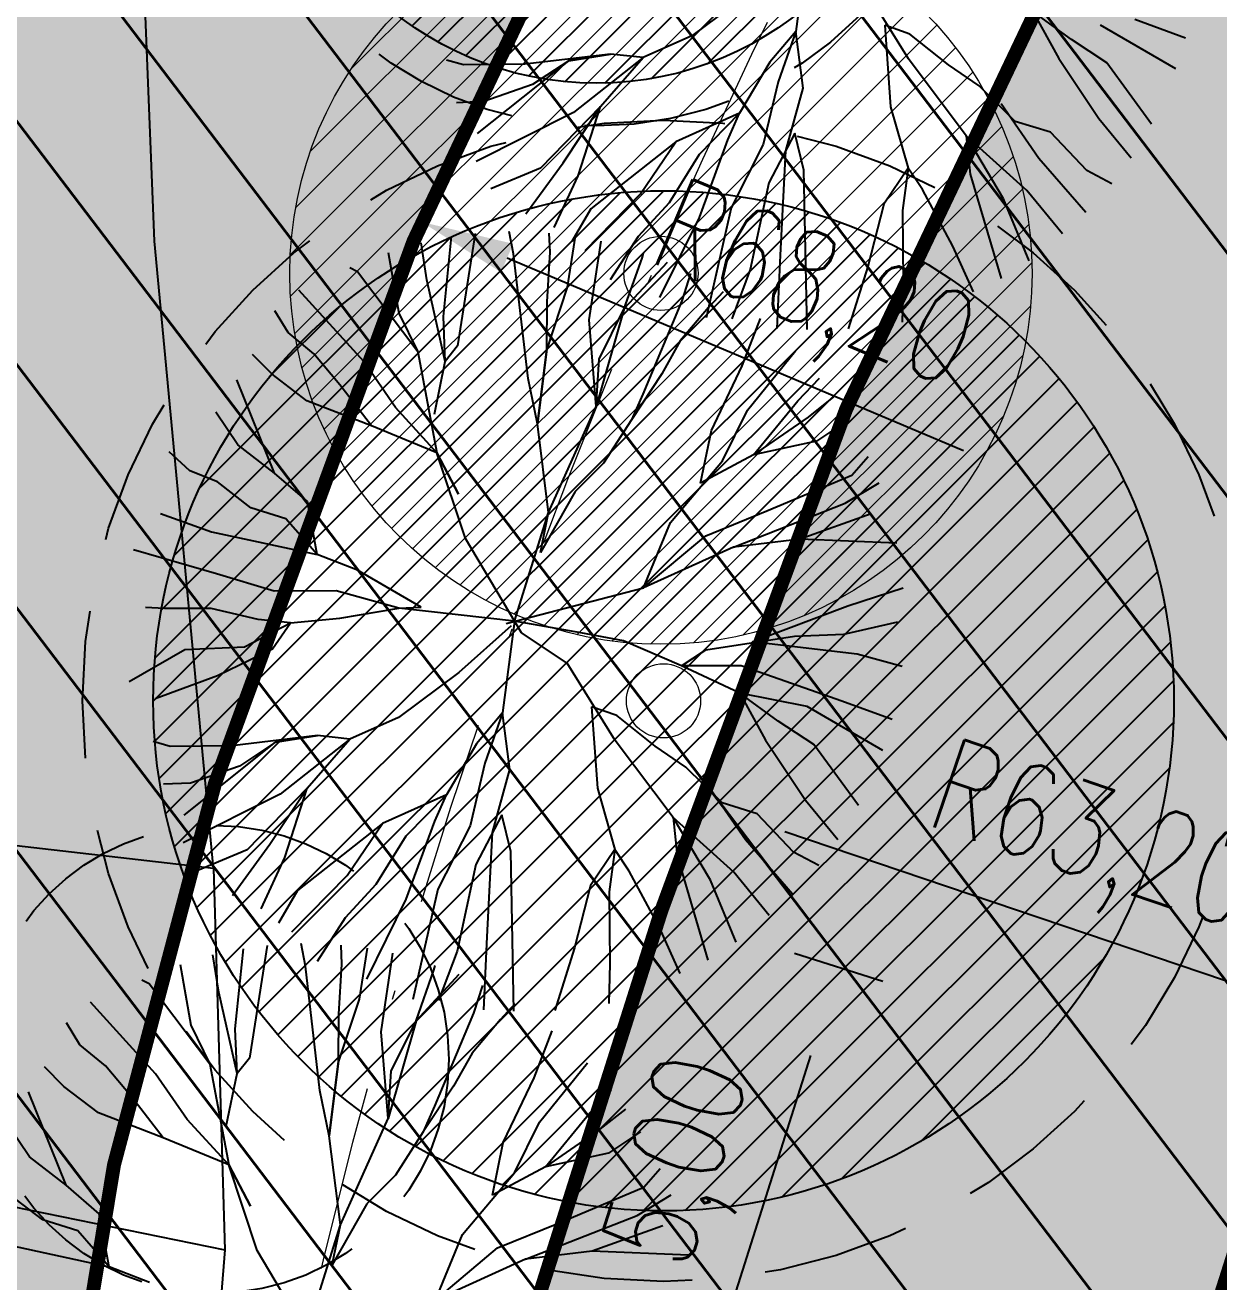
# Model space of a CAD drawing. Extents: x 352140 to 354978, y 6304672 to 6307963.
# Drawn here: x 352254.13 to 352267, y 6305978.11 to 6305991.66 of the extents above; entities that cross this region are included whole.
import ezdxf

# ---------------------------------------------------------------- set-up
doc = ezdxf.new("R2010")
doc.units = 0
for name, pattern in [('CENTER', [50.8, 31.75, -6.35, 6.35, -6.35]), ('CONTINUOS', [0]), ('DASHDOT', [1, 0.5, -0.25, 0, -0.25]), ('DASHDOTX2', [2, 1, -0.5, 0, -0.5]), ('DASHED', [19.05, 12.7, -6.35]), ('HIDDEN', [9.525, 6.35, -3.175])]:
    doc.linetypes.add(name, pattern=pattern)
for name, color, linetype in [('00-S2_ALL AREA APORTANTES', 150, 'CONTINUOUS'), ('01_Dem Ext_Transl_niv.anillo', 130, 'CONTINUOUS'), ('02_Geo ext_Acotamiento', 7, 'CONTINUOUS'), ('02_Geo ext_Eje', 4, 'CONTINUOUS'), ('03_Pav ext_HCV', 34, 'CONTINUOUS'), ('03_Pav ext_Vereda HC', 42, 'CONTINUOUS'), ('03_Pav proy_Solera Tipo A', 1, 'CONTINUOUS'), ('03_S2_Pav ext_Borde vereda', 7, 'CONTINUOUS'), ('1-ACCESOS', 212, 'CONTINUOUS'), ('Paisajismo', 253, 'CONTINUOUS')]:
    doc.layers.add(name, color=color, linetype=linetype)
doc.layers.add('0_ASD_LINEA OFICIAL', color=253, linetype='DASHDOT', lineweight=20)
doc.layers.add('EJE PROYECTADO', color=7, linetype='DASHDOTX2', lineweight=15)
doc.layers.add('0_ASD_TOPOGRAFIA_ELEMENTOS', color=9, linetype='CONTINUOS', lineweight=5, true_color=0xbdbdbd)
doc.styles.add('ROMANS', font='romans.shx', dxfattribs={"width": 0.75})
doc.linetypes.add('CERCO_LINE', pattern='A,0.5,-0.2,[" X ",STANDARD,S=0.1,R=0,X=-0.1,Y=-0.05],-0.25', length=0.95)
doc.dimstyles.new('Principal', dxfattribs={"dimscale": 0, "dimtxt": 2, "dimasz": 2, "dimexe": 1, "dimexo": 1, "dimtad": 1, "dimrnd": 0.05, "dimzin": 1, "dimtxsty": 'ROMANS', "dimcen": 2.5, "dimclrt": 2, "dimaunit": 2, "dimadec": 0, "dimazin": 0, "dimtfac": 1, "dimtmove": 0, "dimatfit": 3, "dimfxl": 1, "dimfxlon": 1, "dimarcsym": 0})
pattern_1 = [(45, (0, 0), (-0.224506403027, 0.224506403027), [])]

# ---------------------------------------------------------------- blocks, each defined once
blk = doc.blocks.new('*U962')
at = {"layer": 'EJE PROYECTADO', "color": 7, "linetype": 'DASHDOT', "lineweight": 15, "ltscale": 4}
blk.add_arc((352321.227, 6305962.991), 65.699, 114.77032, 185.40287, dxfattribs=at)
blk = doc.blocks.new('*D1234')
at = {"layer": '02_Geo ext_Acotamiento', "color": 0, "lineweight": -2, "transparency": 16777216}
for p, q in [((352262.423, 6305981.649), (352263.376, 6305981.347)), ((352262.597, 6305980.545), (352261.684, 6305977.669)), ((352260.905, 6305976.867), (352261.858, 6305976.564))]:
    blk.add_line(p, q, dxfattribs=at)
at = {"layer": '02_Geo ext_Acotamiento', "color": 0, "transparency": 16777216}
for points in [[(352262.438, 6305980.595), (352262.756, 6305980.494), (352262.899, 6305981.498)], [(352261.525, 6305977.719), (352261.843, 6305977.618), (352261.382, 6305976.715)]]:
    blk.add_solid(points, dxfattribs=at)
at = {"layer": '02_Geo ext_Acotamiento', "color": 2, "transparency": 16777216, "insert": (352261.275, 6305979.381), "char_height": 1, "attachment_point": 5, "rotation": 72.3976, "style": 'ROMANS'}
blk.add_mtext('5,00', dxfattribs=at)
blk = doc.blocks.new('*D1191')
at = {"layer": '02_Geo ext_Acotamiento', "color": 0, "linetype": 'ByBlock', "lineweight": -2, "transparency": 16777216}
blk.add_line((352269.432, 6305991.987), (352264.773, 6305994.595), dxfattribs=at)
at = {"layer": '02_Geo ext_Acotamiento', "color": 0, "linetype": 'ByBlock', "transparency": 16777216}
blk.add_solid([(352264.854, 6305994.74), (352264.691, 6305994.449), (352263.9, 6305995.083)], dxfattribs=at)
at = {"layer": '02_Geo ext_Acotamiento', "color": 2, "linetype": 'ByBlock', "transparency": 16777216, "insert": (352267.982, 6305993.839), "char_height": 1, "attachment_point": 5, "rotation": 330.7592, "style": 'ROMANS'}
blk.add_mtext('R65,70', dxfattribs=at)
blk = doc.blocks.new('A$C27410629')
at = {"layer": '0_ASD_LINEA OFICIAL', "ltscale": 8}
blk.add_lwpolyline([(76.795, 1069.872, 0.5, 0.5, 0.00826), (73.751, 1083.846, 0.5, 0.5, 0.028444), (70.023, 1095.124, 0.5, 0.5, -0.012564), (61.852, 1118.104, 0.5, 0.5, -0.000048), (57.166, 1131.529, 0.5, 0.5, -0.013664), (47.353, 1157.145, 0.5, 0.5, -0.058265), (39.524, 1192.667, 0.5, 0.5, 0), (39.524, 1192.667, 0.5, 0.5, -0.003962), (39.31, 1195.102, 0.5, 0.5, -0.274101), (74.42, 1266.696, 0.5, 0.5, 0), (74.42, 1266.696, 0.5, 0.5, -0.117635), (110.932, 1279.578, 0.5, 0.5, -0.105448), (145.793, 1276.067, 0.5, 0.5, -0.042273), (159.013, 1270.584, 0.5, 0.5, 0), (184.1, 1256.74, 0.5, 0.5, 0.018937), (195.809, 1250.819, 0.5, 0.5, -0.011475), (213.872, 1241.445, 0.5, 0.5, 0.049621), (224.068, 1237.141, 0.5, 0.5, 0), (224.068, 1237.141, 0.5, 0.5, 0), (224.068, 1237.141, 0.5, 0.5, 0.088932), (244.73, 1234.105, 0.5, 0.5, 0.019373), (253.114, 1234.676, 0.5, 0.5, 0.023388), (286.019, 1240.578, 0.5, 0.5, 0.029815), (329.828, 1253.396, 0.5, 0.5, 0.005373)], format="xyseb", dxfattribs=at)
blk = doc.blocks.new('*D1435')
at = {"layer": '02_Geo ext_Acotamiento', "color": 0, "lineweight": -2, "transparency": 16777216}
blk.add_line((352267.377, 6305981.246), (352262.32, 6305982.96), dxfattribs=at)
at = {"layer": '02_Geo ext_Acotamiento', "color": 0, "transparency": 16777216}
blk.add_solid([(352262.374, 6305983.118), (352262.267, 6305982.802), (352261.373, 6305983.281)], dxfattribs=at)
at = {"layer": '02_Geo ext_Acotamiento', "color": 2, "transparency": 16777216, "insert": (352265.613, 6305982.802), "char_height": 1, "attachment_point": 5, "rotation": 341.2748, "style": 'ROMANS'}
blk.add_mtext('R63,20', dxfattribs=at)
blk = doc.blocks.new('*D1436')
at = {"layer": '02_Geo ext_Acotamiento', "color": 0, "lineweight": -2, "transparency": 16777216}
blk.add_line((352264.245, 6305987.068), (352259.326, 6305989.146), dxfattribs=at)
at = {"layer": '02_Geo ext_Acotamiento', "color": 0, "transparency": 16777216}
blk.add_solid([(352259.391, 6305989.3), (352259.261, 6305988.992), (352258.405, 6305989.535)], dxfattribs=at)
at = {"layer": '02_Geo ext_Acotamiento', "color": 2, "transparency": 16777216, "insert": (352262.599, 6305988.749), "char_height": 1, "attachment_point": 5, "rotation": 337.0951, "style": 'ROMANS'}
blk.add_mtext('R68,20', dxfattribs=at)
blk = doc.blocks.new('*D1437')
at = {"layer": '02_Geo ext_Acotamiento', "color": 0, "lineweight": -2, "transparency": 16777216}
blk.add_line((352259.256, 6305993.013), (352254.451, 6305995.341), dxfattribs=at)
at = {"layer": '02_Geo ext_Acotamiento', "color": 0, "transparency": 16777216}
blk.add_solid([(352254.524, 6305995.491), (352254.378, 6305995.191), (352253.551, 6305995.777)], dxfattribs=at)
at = {"layer": '02_Geo ext_Acotamiento', "color": 2, "transparency": 16777216, "insert": (352257.699, 6305994.776), "char_height": 1, "attachment_point": 5, "rotation": 334.1522, "style": 'ROMANS'}
blk.add_mtext('R75,20', dxfattribs=at)
blk = doc.blocks.new('1.0 - LO RECABARREN LOTEO PARQUE - VEGETACION PROPUESTA ETAPA MUNICIPAL')
at = {"layer": 'Paisajismo', "color": 251}
for p, q in [((352262.567, 6305992.578), (352262.436, 6305991.59)), ((352263.652, 6305991.293), (352263.135, 6305992.127)), ((352261.964, 6305992.025), (352261.316, 6305991.543)), ((352264.993, 6305991.804), (352265.272, 6305991.297)), ((352265.407, 6305991.501), (352264.993, 6305991.804)), ((352266.636, 6305991.518), (352266.092, 6305991.717)), ((352261.316, 6305991.543), (352260.791, 6305991.307)), ((352262.436, 6305991.59), (352262.156, 6305991.257)), ((352262.436, 6305991.59), (352262.246, 6305991.047)), ((352262.436, 6305991.59), (352262.436, 6305991.59)), ((352262.516, 6305990.978), (352262.436, 6305991.59)), ((352263.396, 6305991.657), (352263.459, 6305990.777)), ((352263.667, 6305991.561), (352263.396, 6305991.657)), ((352264.082, 6305991.231), (352263.667, 6305991.561)), ((352266.534, 6305991.186), (352265.72, 6305991.658)), ((352265.791, 6305991.25), (352265.407, 6305991.501)), ((352258.855, 6305991.228), (352258.671, 6305991.281)), ((352259.006, 6305990.49), (352259.991, 6305991.273)), ((352260.442, 6305991.346), (352259.518, 6305991.236)), ((352259.991, 6305991.273), (352259.601, 6305991.016)), ((352259.991, 6305991.273), (352260.442, 6305991.346)), ((352260.442, 6305991.346), (352259.991, 6305991.273)), ((352260.791, 6305991.307), (352260.041, 6305990.714)), ((352260.333, 6305990.779), (352260.791, 6305991.307)), ((352260.791, 6305991.307), (352260.442, 6305991.346)), ((352262.156, 6305991.257), (352261.832, 6305990.709)), ((352264.274, 6305990.464), (352263.652, 6305991.293)), ((352265.272, 6305991.297), (352265.702, 6305990.65)), ((352259.518, 6305991.236), (352258.855, 6305991.228)), ((352264.412, 6305991.004), (352264.082, 6305991.231)), ((352266.272, 6305990.59), (352265.791, 6305991.25)), ((352259.601, 6305991.016), (352259.074, 6305990.833)), ((352262.246, 6305991.047), (352262.087, 6305990.372)), ((352264.802, 6305990.62), (352264.412, 6305991.004)), ((352262.33, 6305990.302), (352262.516, 6305990.978)), ((352259.074, 6305990.833), (352258.781, 6305990.821)), ((352260.041, 6305990.714), (352258.994, 6305990.188)), ((352260.333, 6305990.779), (352259.686, 6305990.115)), ((352259.93, 6305990.174), (352260.333, 6305990.779)), ((352260.092, 6305990.032), (352260.333, 6305990.779)), ((352263.459, 6305990.777), (352263.648, 6305990.117)), ((352265.056, 6305990.221), (352264.649, 6305990.808)), ((352261.832, 6305990.709), (352261.144, 6305990.398)), ((352261.832, 6305990.709), (352261.397, 6305990.262)), ((352261.706, 6305990.422), (352261.832, 6305990.709)), ((352265.181, 6305990.502), (352264.802, 6305990.62)), ((352265.702, 6305990.65), (352266.053, 6305990.227)), ((352262.428, 6305990.493), (352262.148, 6305989.957)), ((352262.525, 6305990.094), (352262.428, 6305990.493)), ((352264.929, 6305989.873), (352264.274, 6305990.464)), ((352264.274, 6305990.464), (352264.318, 6305990.049)), ((352264.677, 6305989.785), (352264.274, 6305990.464)), ((352265.573, 6305990.091), (352265.181, 6305990.502)), ((352261.144, 6305990.398), (352260.228, 6305989.675)), ((352260.765, 6305989.839), (352261.144, 6305990.398)), ((352261.399, 6305989.583), (352261.706, 6305990.422)), ((352262.087, 6305990.372), (352261.741, 6305989.689)), ((352259.526, 6305989.622), (352259.93, 6305990.174)), ((352261.397, 6305990.262), (352261.071, 6305989.741)), ((352262.271, 6305989.176), (352262.33, 6305990.302)), ((352265.563, 6305989.638), (352265.056, 6305990.221)), ((352259.686, 6305990.115), (352259.152, 6305989.892)), ((352262.56, 6305988.374), (352262.525, 6305990.094)), ((352263.648, 6305990.117), (352263.386, 6305989.727)), ((352263.648, 6305990.117), (352263.587, 6305989.659)), ((352263.802, 6305989.886), (352263.648, 6305990.117)), ((352264.318, 6305990.049), (352264.649, 6305988.926)), ((352265.845, 6305989.945), (352265.573, 6305990.091)), ((352259.834, 6305989.477), (352260.092, 6305990.032)), ((352262.148, 6305989.957), (352261.946, 6305989.022)), ((352260.166, 6305989.229), (352260.765, 6305989.839)), ((352264.129, 6305989.275), (352263.802, 6305989.886)), ((352264.954, 6305989.117), (352264.677, 6305989.785)), ((352265.311, 6305989.406), (352264.929, 6305989.873)), ((352260.228, 6305989.675), (352260.022, 6305989.324)), ((352261.071, 6305989.741), (352260.739, 6305989.379)), ((352261.741, 6305989.689), (352261.471, 6305988.501)), ((352263.386, 6305989.727), (352263.213, 6305989.055)), ((352263.587, 6305989.659), (352263.593, 6305988.884)), ((352260.973, 6305988.72), (352261.399, 6305989.583)), ((352258.639, 6305988.514), (352258.728, 6305989.377)), ((352258.983, 6305989.411), (352258.793, 6305988.199)), ((352259.396, 6305989.191), (352259.349, 6305989.432)), ((352259.789, 6305989.209), (352259.78, 6305989.416)), ((352260.06, 6305989.382), (352259.974, 6305988.832)), ((352260.739, 6305989.379), (352260.438, 6305988.912)), ((352258.461, 6305988.91), (352258.398, 6305989.31)), ((352260.21, 6305988.48), (352260.339, 6305989.328)), ((352264.351, 6305988.781), (352264.129, 6305989.275)), ((352258.044, 6305989.206), (352258.159, 6305988.553)), ((352259.553, 6305987.848), (352259.396, 6305989.191)), ((352259.758, 6305988.673), (352259.789, 6305989.209)), ((352260.589, 6305988.601), (352260.78, 6305989.144)), ((352261.05, 6305989.099), (352260.589, 6305988.601)), ((352260.78, 6305989.144), (352260.795, 6305989.197)), ((352262.235, 6305988.387), (352262.271, 6305989.176)), ((352257.713, 6305988.999), (352257.631, 6305989.039)), ((352258.364, 6305988.133), (352257.713, 6305988.999)), ((352261.303, 6305988.981), (352261.208, 6305988.683)), ((352261.946, 6305989.022), (352261.747, 6305988.49)), ((352263.213, 6305989.055), (352263, 6305988.382)), ((352258.659, 6305988.032), (352258.461, 6305988.91)), ((352259.974, 6305988.832), (352259.753, 6305988.165)), ((352263.593, 6305988.884), (352263.584, 6305988.456)), ((352257.781, 6305988.029), (352257.08, 6305988.801)), ((352261.208, 6305988.683), (352260.788, 6305987.678)), ((352261.653, 6305988.782), (352261.498, 6305988.613)), ((352256.966, 6305988.342), (352256.822, 6305988.577)), ((352258.159, 6305988.553), (352258.364, 6305988.133)), ((352259.753, 6305988.165), (352259.758, 6305988.673)), ((352260.589, 6305988.601), (352260.286, 6305987.546)), ((352260.318, 6305988.055), (352260.589, 6305988.601)), ((352261.498, 6305988.613), (352261.192, 6305988.252)), ((352258.659, 6305988.032), (352258.639, 6305988.514)), ((352260.286, 6305987.546), (352260.21, 6305988.48)), ((352261.861, 6305987.985), (352262.056, 6305988.493)), ((352257.243, 6305988.113), (352256.966, 6305988.342)), ((352258.793, 6305988.199), (352258.659, 6305988.032)), ((352259.653, 6305987.359), (352259.753, 6305988.165)), ((352259.753, 6305988.165), (352259.653, 6305987.359)), ((352261.192, 6305988.252), (352260.993, 6305987.896)), ((352261.918, 6305987.507), (352262.435, 6305988.145)), ((352256.793, 6305987.893), (352256.583, 6305988.106)), ((352257.524, 6305987.777), (352257.243, 6305988.113)), ((352258.122, 6305987.535), (352257.781, 6305988.029)), ((352258.364, 6305988.133), (352258.57, 6305987.046)), ((352258.542, 6305987.463), (352258.659, 6305988.032)), ((352260.286, 6305987.546), (352260.318, 6305988.055)), ((352257.168, 6305987.606), (352256.793, 6305987.893)), ((352260.993, 6305987.896), (352260.667, 6305987.401)), ((352261.529, 6305987.286), (352261.861, 6305987.985)), ((352256.818, 6305986.826), (352256.412, 6305987.832)), ((352257.863, 6305987.337), (352257.524, 6305987.777)), ((352259.653, 6305987.359), (352259.553, 6305987.848)), ((352262.461, 6305987.608), (352262.694, 6305987.85)), ((352257.863, 6305987.337), (352257.168, 6305987.606)), ((352260.788, 6305987.678), (352260.667, 6305987.401)), ((352261.982, 6305987.024), (352262.461, 6305987.608)), ((352262.845, 6305987.648), (352262.569, 6305987.431)), ((352256.423, 6305987.132), (352256.187, 6305987.485)), ((352258.57, 6305987.046), (352258.122, 6305987.535)), ((352260.018, 6305986.946), (352260.286, 6305987.546)), ((352261.647, 6305986.961), (352261.918, 6305987.507)), ((352258.57, 6305987.046), (352257.863, 6305987.337)), ((352259.773, 6305986.401), (352259.653, 6305987.359)), ((352260.667, 6305987.401), (352260.366, 6305986.934)), ((352262.569, 6305987.431), (352261.982, 6305987.024)), ((352263.005, 6305987.403), (352262.66, 6305987.173)), ((352261.412, 6305986.718), (352261.529, 6305987.286)), ((352255.906, 6305986.853), (352255.683, 6305987.058)), ((352256.818, 6305986.826), (352256.423, 6305987.132)), ((352262.66, 6305987.173), (352261.982, 6305987.024)), ((352258.803, 6305986.601), (352258.57, 6305987.046)), ((352258.57, 6305987.046), (352258.803, 6305986.601)), ((352258.876, 6305986.122), (352258.57, 6305987.046)), ((352259.773, 6305986.401), (352260.018, 6305986.946)), ((352260.366, 6305986.934), (352260.058, 6305986.627)), ((352261.087, 6305986.296), (352261.647, 6305986.961)), ((352261.982, 6305987.024), (352261.412, 6305986.718)), ((352263.043, 6305986.806), (352263.217, 6305987.006)), ((352256.205, 6305986.732), (352255.906, 6305986.853)), ((352257.173, 6305986.519), (352256.818, 6305986.826)), ((352262.124, 6305986.42), (352263.043, 6305986.806)), ((352256.564, 6305986.453), (352256.205, 6305986.732)), ((352262.97, 6305986.501), (352263.337, 6305986.723)), ((352257.28, 6305985.948), (352257.173, 6305986.519)), ((352260.058, 6305986.627), (352259.685, 6305985.969)), ((352255.589, 6305986.392), (352256.14, 6305986.194)), ((352256.943, 6305986.335), (352256.564, 6305986.453)), ((352259.407, 6305985.229), (352259.773, 6305986.401)), ((352259.685, 6305985.969), (352259.773, 6305986.401)), ((352261.467, 6305986.151), (352262.124, 6305986.42)), ((352261.767, 6305986.03), (352262.97, 6305986.501)), ((352263.248, 6305986.387), (352262.485, 6305986.114)), ((352257.28, 6305985.948), (352256.943, 6305986.335)), ((352260.796, 6305985.588), (352261.087, 6305986.296)), ((352256.14, 6305986.194), (352257.28, 6305985.948)), ((352259.48, 6305985.105), (352258.876, 6305986.122)), ((352260.796, 6305985.588), (352261.467, 6305986.151)), ((352262.485, 6305986.114), (352261.767, 6305986.03)), ((352262.485, 6305986.114), (352261.767, 6305986.03)), ((352263.526, 6305986.072), (352262.485, 6305986.114)), ((352256.193, 6305985.742), (352255.3, 6305985.999)), ((352261.767, 6305986.03), (352260.796, 6305985.588)), ((352257.28, 6305985.948), (352257.28, 6305985.948)), ((352257.715, 6305985.779), (352257.28, 6305985.948)), ((352256.816, 6305985.554), (352256.193, 6305985.742)), ((352258.4, 6305985.38), (352257.715, 6305985.779)), ((352259.316, 6305985.205), (352260.796, 6305985.588)), ((352262.997, 6305985.395), (352263.596, 6305985.589)), ((352257.484, 6305985.556), (352256.816, 6305985.554)), ((352258.16, 6305985.37), (352257.484, 6305985.556)), ((352255.632, 6305985.367), (352255.43, 6305985.378)), ((352256.135, 6305985.368), (352255.632, 6305985.367)), ((352256.643, 6305985.248), (352256.135, 6305985.368)), ((352257.523, 6305985.263), (352258.16, 6305985.37)), ((352258.16, 6305985.37), (352258.4, 6305985.38)), ((352259.407, 6305985.229), (352258.16, 6305985.37)), ((352261.966, 6305985.009), (352262.997, 6305985.395)), ((352256.494, 6305984.952), (352256.99, 6305985.214)), ((352256.99, 6305985.214), (352256.643, 6305985.248)), ((352256.797, 6305984.932), (352256.99, 6305985.214)), ((352256.99, 6305985.214), (352257.523, 6305985.263)), ((352259.37, 6305985.18), (352258.804, 6305984.675)), ((352259.407, 6305985.229), (352259.276, 6305984.241)), ((352260.122, 6305985.105), (352259.407, 6305985.229)), ((352262.955, 6305985.091), (352263.538, 6305985.222)), ((352259.975, 6305984.778), (352259.48, 6305985.105)), ((352260.58, 6305985.017), (352260.122, 6305985.105)), ((352261.466, 6305984.921), (352262.422, 6305985.068)), ((352262.422, 6305985.068), (352262.955, 6305985.091)), ((352255.253, 6305984.579), (352255.853, 6305984.926)), ((352255.853, 6305984.926), (352256.494, 6305984.952)), ((352256.206, 6305984.646), (352256.797, 6305984.932)), ((352261.206, 6305984.75), (352260.58, 6305985.017)), ((352261.206, 6305984.75), (352261.466, 6305984.921)), ((352263.099, 6305984.875), (352261.966, 6305985.009)), ((352260.491, 6305983.944), (352259.975, 6305984.778)), ((352261.847, 6305984.75), (352261.206, 6305984.75)), ((352262.932, 6305984.368), (352261.847, 6305984.75)), ((352263.583, 6305984.74), (352263.099, 6305984.875)), ((352255.532, 6305984.396), (352256.206, 6305984.646)), ((352258.804, 6305984.675), (352258.156, 6305984.193)), ((352261.833, 6305984.455), (352261.206, 6305984.75)), ((352262.559, 6305984.309), (352261.833, 6305984.455)), ((352261.833, 6305984.455), (352262.112, 6305983.948)), ((352262.246, 6305984.152), (352261.833, 6305984.455)), ((352263.475, 6305984.169), (352262.932, 6305984.368)), ((352259.276, 6305984.241), (352258.996, 6305983.908)), ((352259.276, 6305984.241), (352259.085, 6305983.698)), ((352259.276, 6305984.241), (352259.276, 6305984.241)), ((352259.355, 6305983.629), (352259.276, 6305984.241)), ((352260.236, 6305984.308), (352260.299, 6305983.428)), ((352260.507, 6305984.212), (352260.236, 6305984.308)), ((352260.922, 6305983.882), (352260.507, 6305984.212)), ((352263.374, 6305983.837), (352262.559, 6305984.309)), ((352258.156, 6305984.193), (352257.631, 6305983.957)), ((352262.631, 6305983.9), (352262.246, 6305984.152)), ((352257.282, 6305983.996), (352256.358, 6305983.887)), ((352256.831, 6305983.924), (352257.282, 6305983.996)), ((352257.282, 6305983.996), (352256.831, 6305983.924)), ((352257.631, 6305983.957), (352256.881, 6305983.364)), ((352257.172, 6305983.43), (352257.631, 6305983.957)), ((352257.631, 6305983.957), (352257.282, 6305983.996)), ((352261.114, 6305983.114), (352260.491, 6305983.944)), ((352262.112, 6305983.948), (352262.542, 6305983.301)), ((352255.694, 6305983.879), (352255.511, 6305983.932)), ((352256.358, 6305983.887), (352255.694, 6305983.879)), ((352255.846, 6305983.14), (352256.831, 6305983.924)), ((352256.831, 6305983.924), (352256.441, 6305983.667)), ((352258.996, 6305983.908), (352258.672, 6305983.359)), ((352261.252, 6305983.655), (352260.922, 6305983.882)), ((352263.112, 6305983.241), (352262.631, 6305983.9)), ((352256.441, 6305983.667), (352255.914, 6305983.484)), ((352259.085, 6305983.698), (352258.927, 6305983.022)), ((352259.17, 6305982.952), (352259.355, 6305983.629)), ((352261.642, 6305983.27), (352261.252, 6305983.655)), ((352255.914, 6305983.484), (352255.621, 6305983.472)), ((352257.172, 6305983.43), (352256.526, 6305982.766)), ((352256.77, 6305982.825), (352257.172, 6305983.43)), ((352256.932, 6305982.682), (352257.172, 6305983.43)), ((352260.299, 6305983.428), (352260.487, 6305982.767)), ((352261.895, 6305982.871), (352261.488, 6305983.458)), ((352256.881, 6305983.364), (352255.834, 6305982.839)), ((352258.672, 6305983.359), (352257.983, 6305983.049)), ((352258.672, 6305983.359), (352258.236, 6305982.913)), ((352258.546, 6305983.073), (352258.672, 6305983.359)), ((352262.021, 6305983.153), (352261.642, 6305983.27)), ((352262.542, 6305983.301), (352262.892, 6305982.877)), ((352259.268, 6305983.143), (352258.988, 6305982.608)), ((352259.365, 6305982.745), (352259.268, 6305983.143)), ((352262.413, 6305982.741), (352262.021, 6305983.153)), ((352257.983, 6305983.049), (352257.068, 6305982.326)), ((352257.604, 6305982.489), (352257.983, 6305983.049)), ((352258.239, 6305982.234), (352258.546, 6305983.073)), ((352258.927, 6305983.022), (352258.581, 6305982.339)), ((352261.769, 6305982.523), (352261.114, 6305983.114)), ((352261.114, 6305983.114), (352261.158, 6305982.699)), ((352261.517, 6305982.436), (352261.114, 6305983.114)), ((352258.236, 6305982.913), (352257.911, 6305982.391)), ((352259.111, 6305981.827), (352259.17, 6305982.952)), ((352262.403, 6305982.288), (352261.895, 6305982.871)), ((352256.526, 6305982.766), (352255.992, 6305982.542)), ((352256.366, 6305982.273), (352256.77, 6305982.825)), ((352259.399, 6305981.024), (352259.365, 6305982.745)), ((352260.487, 6305982.767), (352260.226, 6305982.378)), ((352260.487, 6305982.767), (352260.426, 6305982.31)), ((352260.642, 6305982.536), (352260.487, 6305982.767)), ((352262.685, 6305982.596), (352262.413, 6305982.741)), ((352256.674, 6305982.128), (352256.932, 6305982.682)), ((352258.988, 6305982.608), (352258.786, 6305981.673)), ((352261.158, 6305982.699), (352261.489, 6305981.576)), ((352257.006, 6305981.88), (352257.604, 6305982.489)), ((352260.969, 6305981.926), (352260.642, 6305982.536)), ((352262.151, 6305982.056), (352261.769, 6305982.523)), ((352257.068, 6305982.326), (352256.861, 6305981.975)), ((352257.911, 6305982.391), (352257.579, 6305982.03)), ((352258.581, 6305982.339), (352258.31, 6305981.151)), ((352260.226, 6305982.378), (352260.053, 6305981.706)), ((352261.794, 6305981.768), (352261.517, 6305982.436)), ((352257.813, 6305981.37), (352258.239, 6305982.234)), ((352260.426, 6305982.31), (352260.432, 6305981.535)), ((352257.579, 6305982.03), (352257.278, 6305981.562)), ((352261.191, 6305981.432), (352260.969, 6305981.926)), ((352259.074, 6305981.038), (352259.111, 6305981.827)), ((352256.396, 6305980.835), (352256.484, 6305981.698)), ((352256.74, 6305981.732), (352256.55, 6305980.519)), ((352257.152, 6305981.511), (352257.105, 6305981.753)), ((352257.545, 6305981.53), (352257.537, 6305981.737)), ((352257.817, 6305981.703), (352257.731, 6305981.153)), ((352257.967, 6305980.801), (352258.096, 6305981.649)), ((352258.786, 6305981.673), (352258.587, 6305981.141)), ((352260.053, 6305981.706), (352259.839, 6305981.033)), ((352255.801, 6305981.527), (352255.916, 6305980.874)), ((352256.218, 6305981.231), (352256.155, 6305981.631)), ((352257.309, 6305980.169), (352257.152, 6305981.511)), ((352257.514, 6305980.994), (352257.545, 6305981.53)), ((352258.537, 6305981.465), (352258.552, 6305981.518)), ((352260.432, 6305981.535), (352260.424, 6305981.106)), ((352258.346, 6305980.922), (352258.537, 6305981.465)), ((352258.806, 6305981.42), (352258.346, 6305980.922)), ((352255.47, 6305981.32), (352255.388, 6305981.36)), ((352256.121, 6305980.454), (352255.47, 6305981.32)), ((352256.416, 6305980.353), (352256.218, 6305981.231)), ((352259.059, 6305981.302), (352258.965, 6305981.004)), ((352255.537, 6305980.35), (352254.837, 6305981.122)), ((352257.731, 6305981.153), (352257.509, 6305980.486)), ((352259.41, 6305981.103), (352259.254, 6305980.934)), ((352257.509, 6305980.486), (352257.514, 6305980.994)), ((352258.965, 6305981.004), (352258.544, 6305979.999)), ((352254.722, 6305980.663), (352254.579, 6305980.898)), ((352255.916, 6305980.874), (352256.121, 6305980.454)), ((352256.416, 6305980.353), (352256.396, 6305980.835)), ((352258.346, 6305980.922), (352258.043, 6305979.867)), ((352258.075, 6305980.376), (352258.346, 6305980.922)), ((352259.254, 6305980.934), (352258.949, 6305980.573)), ((352258.043, 6305979.867), (352257.967, 6305980.801)), ((352259.618, 6305980.306), (352259.813, 6305980.814)), ((352254.999, 6305980.434), (352254.722, 6305980.663)), ((352258.949, 6305980.573), (352258.75, 6305980.217)), ((352254.55, 6305980.214), (352254.34, 6305980.426)), ((352255.28, 6305980.098), (352254.999, 6305980.434)), ((352256.121, 6305980.454), (352256.327, 6305979.367)), ((352256.55, 6305980.519), (352256.416, 6305980.353)), ((352257.409, 6305979.679), (352257.509, 6305980.486)), ((352257.509, 6305980.486), (352257.409, 6305979.679)), ((352259.675, 6305979.828), (352260.192, 6305980.466)), ((352255.879, 6305979.856), (352255.537, 6305980.35)), ((352256.299, 6305979.784), (352256.416, 6305980.353)), ((352258.043, 6305979.867), (352258.075, 6305980.376)), ((352259.285, 6305979.607), (352259.618, 6305980.306)), ((352254.575, 6305979.147), (352254.169, 6305980.153)), ((352254.924, 6305979.927), (352254.55, 6305980.214)), ((352257.409, 6305979.679), (352257.309, 6305980.169)), ((352258.75, 6305980.217), (352258.423, 6305979.722)), ((352260.217, 6305979.929), (352260.45, 6305980.171)), ((352255.62, 6305979.658), (352255.28, 6305980.098)), ((352255.62, 6305979.658), (352254.924, 6305979.927)), ((352258.544, 6305979.999), (352258.423, 6305979.722)), ((352259.739, 6305979.345), (352260.217, 6305979.929)), ((352260.602, 6305979.969), (352260.326, 6305979.752)), ((352254.179, 6305979.453), (352253.943, 6305979.806)), ((352256.327, 6305979.367), (352255.879, 6305979.856)), ((352257.774, 6305979.267), (352258.043, 6305979.867)), ((352259.404, 6305979.282), (352259.675, 6305979.828)), ((352260.326, 6305979.752), (352259.739, 6305979.345)), ((352256.327, 6305979.367), (352255.62, 6305979.658)), ((352257.53, 6305978.722), (352257.409, 6305979.679)), ((352258.423, 6305979.722), (352258.122, 6305979.255)), ((352259.168, 6305979.039), (352259.285, 6305979.607)), ((352260.762, 6305979.724), (352260.417, 6305979.494)), ((352260.417, 6305979.494), (352259.739, 6305979.345)), ((352254.575, 6305979.147), (352254.179, 6305979.453)), ((352256.559, 6305978.922), (352256.327, 6305979.367)), ((352256.327, 6305979.367), (352256.559, 6305978.922)), ((352256.633, 6305978.443), (352256.327, 6305979.367)), ((352259.739, 6305979.345), (352259.168, 6305979.039)), ((352257.53, 6305978.722), (352257.774, 6305979.267)), ((352258.122, 6305979.255), (352257.814, 6305978.948)), ((352258.844, 6305978.617), (352259.404, 6305979.282)), ((352260.8, 6305979.127), (352260.974, 6305979.327)), ((352254.93, 6305978.84), (352254.575, 6305979.147)), ((352259.881, 6305978.74), (352260.8, 6305979.127)), ((352254.321, 6305978.774), (352253.961, 6305979.053)), ((352257.814, 6305978.948), (352257.441, 6305978.29)), ((352260.727, 6305978.822), (352261.093, 6305979.044)), ((352255.037, 6305978.269), (352254.93, 6305978.84)), ((352259.523, 6305978.351), (352260.727, 6305978.822)), ((352254.7, 6305978.656), (352254.321, 6305978.774)), ((352255.037, 6305978.269), (352254.7, 6305978.656)), ((352257.164, 6305977.549), (352257.53, 6305978.722)), ((352257.441, 6305978.29), (352257.53, 6305978.722)), ((352259.224, 6305978.472), (352259.881, 6305978.74)), ((352261.005, 6305978.708), (352260.241, 6305978.435)), ((352258.553, 6305977.909), (352258.844, 6305978.617)), ((352253.897, 6305978.515), (352255.037, 6305978.269)), ((352257.237, 6305977.426), (352256.633, 6305978.443)), ((352258.553, 6305977.909), (352259.224, 6305978.472)), ((352260.241, 6305978.435), (352259.523, 6305978.351)), ((352260.241, 6305978.435), (352259.523, 6305978.351)), ((352261.282, 6305978.393), (352260.241, 6305978.435)), ((352255.037, 6305978.269), (352255.037, 6305978.269)), ((352255.471, 6305978.1), (352255.037, 6305978.269)), ((352259.523, 6305978.351), (352258.553, 6305977.909))]:
    blk.add_line(p, q, dxfattribs=at)

msp = doc.modelspace()

# ---------------------------------------------------------------- hatches: boundary and pattern name
at = {"layer": '00-S2_ALL AREA APORTANTES', "linetype": 'DASHED', "lineweight": 40, "ltscale": 0.25}
h = msp.add_hatch(dxfattribs=at)
h.set_pattern_fill('ANSI31', color=150, scale=0.5, angle=82.24516605)
edge = h.paths.add_edge_path()
edge.add_line((352266.649, 6305999.563), (352256.264, 6306006.523))
edge.add_arc((352321.221, 6305962.995), 78.193, 146.17352, 179.79725)
edge.add_line((352243.029, 6305963.271), (352243.087, 6305960.016))
edge.add_line((352243.087, 6305960.016), (352255.606, 6305959.915))
edge.add_line((352255.606, 6305959.915), (352255.529, 6305963.227))
edge.add_arc((352321.227, 6305962.991), 65.699, 146.17393, 179.79401, ccw=False)
h = msp.add_hatch(dxfattribs=at)
h.set_pattern_fill('ANSI31', color=82, scale=0.5, angle=82.24516605)
edge = h.paths.add_edge_path()
edge.add_line((352277.032, 6305992.606), (352266.649, 6305999.563))
edge.add_arc((352321.227, 6305962.991), 65.699, 146.17393, 179.79401)
edge.add_line((352255.529, 6305963.227), (352255.606, 6305959.915))
edge.add_line((352255.606, 6305959.915), (352268.125, 6305959.814))
edge.add_line((352268.125, 6305959.814), (352268.029, 6305963.183))
edge.add_arc((352321.221, 6305962.995), 53.192, 146.1735, 179.7972, ccw=False)
at = {"layer": '01_Dem Ext_Transl_niv.anillo'}
h = msp.add_hatch(dxfattribs=at)
h.set_pattern_fill('ANSI31', color=256, scale=0.1)
h.set_pattern_definition(pattern_1)
edge = h.paths.add_edge_path()
edge.add_arc((352260.29, 6305994.531), 3.5, 0, 360)
h = msp.add_hatch(dxfattribs=at)
h.set_pattern_fill('ANSI31', color=256, scale=0.1)
h.set_pattern_definition(pattern_1)
edge = h.paths.add_edge_path()
edge.add_arc((352261.012, 6305984.371), 5.5, 0, 360)
at = {"layer": '03_Pav ext_HCV'}
h = msp.add_hatch(dxfattribs=at)
h.set_pattern_fill('SWAMP', color=256, scale=0.025, style=0)
h.set_pattern_definition([(359.999999999, (0, 0), (0.317500000006, 0.5499261309), [0.079375, -0.555625]), (90, (0.0397, -4e-13), (-0.317499999994, 0.549926130908), [0.0396875, -1.06016476181]), (90, (0.0496, -5e-13), (-0.317499999994, 0.549926130908), [0.03175, -1.06810226181]), (90, (0.02977, -3e-13), (-0.317499999994, 0.549926130908), [0.03175, -1.06810226181]), (59.999999999, (0.05953, -6e-13), (-0.317499999563, 0.549926131157), [0.0254, -0.6096]), (119.999999999, (0.01984, -2e-13), (-0.63499999957, 2.56e-10), [0.0254, -0.6096])])
h.paths.add_polyline_path([(352360.868, 6306028.318, 0.28675), (352276.141, 6306023.176, 0.0187), (352271.771, 6306019.639, 0.138773), (352249.421, 6305985.326, 0.082117), (352247.11, 6305968.544), (352254.115, 6305968.473, -0.084919), (352256.178, 6305983.481, -0.137857), (352276.374, 6306014.366, -0.082167), (352277.763, 6306015.224), (352283.61, 6306017.626, -0.756292), (352284.323, 6306016.718), (352280.518, 6306011.509, -0.056138), (352279.761, 6306010.685, 0.137853), (352260.987, 6305982.105), (352259.47, 6305977.322, 0.031254), (352257.252, 6305968.441), (352264.368, 6305968.369, -0.026655), (352266.142, 6305975.205), (352267.659, 6305979.988, -0.134759), (352283.841, 6306004.951, 0.053092), (352286.688, 6306008.088), (352291.838, 6306015.138, -0.131534), (352295.864, 6306018.384, -0.22459), (352352.368, 6306016.968, -0.177147), (352353.778, 6306015.465), (352355.026, 6306012.534, 0.158755), (352356.247, 6306011.134), (352356.615, 6306010.905, 0.031279), (352404.264, 6305985.297, 0.154918), (352406.065, 6305985.074), (352409.365, 6305985.688, -0.15161), (352411.131, 6305985.481, 0.096079), (352450.563, 6305976.41, 0.02016), (352451.664, 6305976.418, 0.030451), (352465.817, 6305977.968, -0.006249), (352484.7, 6305980.987, 0.020638), (352496.406, 6305983.221, 0.002065), (352497.566, 6305983.498), (352495.91, 6305990.6), (352492.998, 6305990.597, -0.787443), (352492.723, 6305991.731), (352495.342, 6305993.034), (352493.682, 6306000.152, 0.030881), (352481.519, 6305996.59, -0.064439), (352455.735, 6305990.741), (352459.243, 6305990.831), (352455.735, 6305990.741, -0.011481), (352451.018, 6305990.403, -0.027768), (352440.821, 6305991.327), (352444.25, 6305990.587), (352440.821, 6305991.327, -0.070207), (352416.088, 6305998.602), (352416.602, 6305998.042), (352413.004, 6305999.994, -0.035722)])
at = {"layer": '03_Pav ext_Vereda HC'}
h = msp.add_hatch(dxfattribs=at)
h.set_pattern_fill('DOTS', color=256, scale=0.2, style=0)
h.paths.add_polyline_path([(352245.122, 6305966.765, -0.29647), (352293.78, 6306034.074, -0.01723), (352299.171, 6306035.971), (352298.617, 6306037.898, 0.01746), (352293.034, 6306035.93, 0.331704), (352243.273, 6305956.815, 0.025875), (352245.297, 6305941.433), (352247.25, 6305941.873, -0.025742), (352245.267, 6305956.973, -0.01903), (352245.029, 6305962.765), (352247.184, 6305962.743), (352247.099, 6305963.421, -0.015971), (352246.789, 6305966.748)])
h.paths.add_polyline_path([(352253.203, 6305919.521, -0.027295), (352248.679, 6305935.021), (352246.729, 6305934.58, 0.027318), (352251.316, 6305918.857, 0.013664), (352261.129, 6305893.241), (352268.112, 6305873.236, 0.017415), (352273.982, 6305856.846, -0.040658), (352278.541, 6305841.982, -0.002815), (352279.585, 6305837.24), (352281.547, 6305837.633, 0.002828), (352280.493, 6305842.417, 0.040614), (352275.845, 6305857.576, -0.017452), (352270.009, 6305873.87), (352262.999, 6305893.954, -0.013692)])
h = msp.add_hatch(dxfattribs=at)
h.set_pattern_fill('DOTS', color=256, scale=0.2, style=0)
h.paths.add_polyline_path([(352533.778, 6305988.648, 0.001234), (352535.675, 6305989.286), (352535.027, 6305991.179, -0.001237), (352533.136, 6305990.542, -0.02053), (352503.885, 6305981.94), (352503.284, 6305984.518), (352499.404, 6305983.544), (352499.999, 6305980.991, -0.008887), (352487.105, 6305978.156, -0.014555), (352464.628, 6305974.17, -0.00899), (352459.993, 6305973.57), (352460.198, 6305971.581, 0.009019), (352464.921, 6305972.192, 0.014552), (352487.505, 6305976.197, 0.032114)])
h.paths.add_polyline_path([(352453.016, 6305972.984, -0.006801), (352449.483, 6305972.831, -0.009067), (352444.77, 6305972.776), (352444.577, 6305970.777, 0.016383), (352453.222, 6305970.992)])
h.paths.add_polyline_path([(352389.646, 6305991.88, -0.017533), (352376.951, 6305998.315), (352352.153, 6306011.999, 0.044404), (352342.054, 6306016.09, 0.113324), (352314.471, 6306018.047), (352314.936, 6306016.097, -0.157241), (352351.214, 6306010.233), (352375.985, 6305996.564, 0.017506), (352388.785, 6305990.075, -0.01159), (352405.987, 6305981.142, 0.086762), (352437.575, 6305971.093), (352437.767, 6305973.086, -0.086498), (352406.931, 6305982.905, 0.01159)])
h.paths.add_polyline_path([(352298.931, 6306011.292, -0.04077), (352308.087, 6306014.636), (352307.625, 6306016.576, 0.043034), (352297.553, 6306012.855, 0.272225), (352266.143, 6305966.55), (352264.433, 6305966.568, 0.015316), (352263.857, 6305962.574), (352266.03, 6305962.551, 0.021547), (352266.273, 6305957.803, 0.063283), (352273.011, 6305926.495, 0.007704), (352278.126, 6305912.651), (352279.989, 6305913.378, -0.007677), (352274.912, 6305927.117, -0.063391), (352268.265, 6305957.983, -0.318336)])
at = {"layer": '0_ASD_TOPOGRAFIA_ELEMENTOS'}
h = msp.add_hatch(dxfattribs=at)
h.set_pattern_fill('ANSI31', color=256, scale=0.1)
h.set_pattern_definition([(45, (345958.2093, 6304249.22917), (-0.224506403, 0.224506403), [])])
edge = h.paths.add_edge_path()
edge.add_arc((352260.984, 6305988.981), 4, 0, 360)

# ---------------------------------------------------------------- linework, layer by layer
at = {"layer": '01_Dem Ext_Transl_niv.anillo', "color": 130, "linetype": 'CERCO_LINE', "ltscale": 6, "flags": 128}
for points in [[(352256.163, 6305982.562), (352255.525, 6305989.327), (352255.116, 6305999.581), (352254.932, 6306004.488)], [(352256.282, 6305978.451), (352255.464, 6305968.241)]]:
    msp.add_lwpolyline(points, dxfattribs=at)
at = {"layer": '01_Dem Ext_Transl_niv.anillo', "color": 252, "linetype": 'DASHED', "flags": 128}
for points in [[(352256.163, 6305982.562), (352245.981, 6305983.731), (352245.786, 6305983.65)], [(352244.809, 6305979.677), (352246.331, 6305980.486), (352256.282, 6305978.451)]]:
    msp.add_lwpolyline(points, dxfattribs=at)
at = {"layer": '01_Dem Ext_Transl_niv.anillo', "linetype": 'HIDDEN', "ltscale": 0.25}
for centre, radius in [((352260.29, 6305994.531), 3.961), ((352261.012, 6305984.371), 6.262), ((352256.174, 6305980.505), 2.524)]:
    msp.add_circle(centre, radius, dxfattribs=at)
at = {"layer": '01_Dem Ext_Transl_niv.anillo'}
for centre, radius in [((352260.29, 6305994.531), 3.5), ((352261.012, 6305984.371), 5.5)]:
    msp.add_circle(centre, radius, dxfattribs=at)
at = {"layer": '02_Geo ext_Eje', "linetype": 'CENTER', "ltscale": 0.1, "const_width": 0.3, "flags": 128}
msp.add_lwpolyline([(352312.187, 6305350.253), (352300.27, 6305525.493), (352298.81, 6305526.329), (352298.124, 6305536.419), (352297.466, 6305554.947), (352300.373, 6305560.093, -0.003728), (352298.887, 6305583.425), (352295.939, 6305635.972), (352293.844, 6305666.194, -0.018402), (352293.344, 6305681.639, 0.015172), (352293.186, 6305687.704), (352288.488, 6305771.091, 0.009387), (352287.084, 6305789.506, 0.024149), (352280.76, 6305831.584), (352280.76, 6305831.584, 0.00826), (352277.716, 6305845.558, 0.028444), (352273.988, 6305856.836, -0.012564), (352265.817, 6305879.816, -0.000048), (352261.131, 6305893.241, -0.013664), (352251.318, 6305918.857, -0.058265), (352243.489, 6305954.379), (352243.489, 6305954.379, -0.003962), (352243.275, 6305956.815, -0.274101), (352278.385, 6306028.408), (352278.385, 6306028.408, -0.117635), (352314.897, 6306041.29, -0.105448), (352349.758, 6306037.779, -0.042273), (352362.978, 6306032.296), (352388.065, 6306018.453, 0.018937), (352399.773, 6306012.531, -0.011475), (352417.837, 6306003.157, 0.049621), (352428.033, 6305998.853), (352428.033, 6305998.853), (352428.033, 6305998.853, 0.088932), (352448.695, 6305995.817, 0.019373), (352457.079, 6305996.388, 0.023388), (352489.984, 6306002.291, 0.029815), (352533.792, 6306015.108, 0.005373), (352539.52, 6306017.216, -0.020389), (352573.144, 6306028.108, -0.010338), (352585.981, 6306031.484, -0.011736), (352605.848, 6306035.894), (352704.857, 6306049.873)], format="xyb", dxfattribs=at)
at = {"layer": '03_Pav proy_Solera Tipo A', "linetype": 'CONTINUOS', "ltscale": 0.1}
for points in [[(352495.441, 6306000.535, 0.15, 0.15, 0.036548), (352481.026, 6305996.41, 0.15, 0.15, -0.074694), (352451.018, 6305990.403, 0.15, 0.15, -0.099766), (352415.556, 6305998.845, 0.15, 0.15, -0.037408), (352360.868, 6306028.318, 0.15, 0.15, 0.28675), (352276.141, 6306023.176, 0.15, 0.15, 0.0187), (352271.771, 6306019.639, 0.15, 0.15, 0.137857), (352249.502, 6305985.584, 0.15, 0.15, 0.092175), (352247.19, 6305966.744, 0, 0, 0)], [(352264.028, 6305966.572, 0.15, 0.15, -0.033557), (352266.142, 6305975.205, 0.15, 0.15, 0), (352267.659, 6305979.988, 0.15, 0.15, -0.134758), (352283.841, 6306004.951, 0.15, 0.15, 0.053095), (352286.688, 6306008.088, 0.15, 0.15, 0), (352291.837, 6306015.138, 0.15, 0.15, -0.131536), (352295.864, 6306018.384, 0.15, 0.15, -0.22459), (352352.368, 6306016.968, 0.15, 0.15, -0.177147), (352353.778, 6306015.465, 0.15, 0.15, 0), (352355.026, 6306012.534, 0.15, 0.15, 0.149082), (352356.151, 6306011.194, 0.15, 0.15, 0), (352356.615, 6306010.905, 0.15, 0.15, 0.031279), (352404.264, 6305985.297, 0.15, 0.15, 0.154922), (352406.065, 6305985.074, 0.15, 0.15, 0), (352409.365, 6305985.688, 0.15, 0.15, -0.15161), (352411.131, 6305985.481, 0.15, 0.15, 0.096001), (352450.53, 6305976.411, 0.15, 0.15, 0.020761), (352451.664, 6305976.418, 0.15, 0.15, 0.030922), (352466.034, 6305978.005, 0.15, 0.15, -0.006177), (352484.7, 6305980.987, 0.15, 0.15, 0.020638), (352496.406, 6305983.221, 0.15, 0.15, 0.005182), (352499.313, 6305983.934, 0, 0, 0)], [(352284.322, 6306016.716, 0.15, 0.15, 0), (352280.518, 6306011.509, 0.15, 0.15, -0.056138), (352279.761, 6306010.685, 0.15, 0.15, 0.137853), (352260.987, 6305982.105, 0.15, 0.15, 0), (352259.47, 6305977.322, 0.15, 0.15, 0.037481), (352256.944, 6305966.644, 0.15, 0.15, 0), (352254.21, 6305966.67, 0.15, 0.15, -0.095049), (352256.178, 6305983.481, 0.15, 0.15, -0.137857), (352276.374, 6306014.366, 0.15, 0.15, -0.082167), (352277.763, 6306015.224, 0.15, 0.15, 0), (352283.61, 6306017.626, 0.15, 0.15, -0.757356), (352284.322, 6306016.716, 0, 0, 0)]]:
    msp.add_lwpolyline(points, format="xyseb", dxfattribs=at)
at = {"layer": '03_S2_Pav ext_Borde vereda', "linetype": 'DASHED', "ltscale": 0.05}
for points in [[(352305.165, 6306037.607, 0.015718), (352300.127, 6306036.264, 0.020246), (352293.78, 6306034.074, 0.29647), (352245.122, 6305966.765), (352247.188, 6305966.744)], [(352264.433, 6305966.568), (352266.143, 6305966.55, -0.272225), (352297.553, 6306012.855, -0.066938), (352313.436, 6306017.877, -0.117627), (352342.054, 6306016.09, -0.044404), (352352.153, 6306011.999), (352376.951, 6305998.315, 0.017507), (352389.627, 6305991.889)]]:
    msp.add_lwpolyline(points, format="xyb", dxfattribs=at)
at = {"layer": '0_ASD_TOPOGRAFIA_ELEMENTOS'}
for centre, radius in [((352260.984, 6305988.981), 4), ((352260.984, 6305988.981), 0.4), ((352261.012, 6305984.371), 0.4)]:
    msp.add_circle(centre, radius, dxfattribs=at)
at = {"layer": '1-ACCESOS', "flags": 128}
msp.add_lwpolyline([(352256.163, 6305982.562), (352256.282, 6305978.451)], dxfattribs=at)

# ---------------------------------------------------------------- block references
at = {"layer": '03_S2_Pav ext_Borde vereda', "linetype": 'Continuous'}
msp.add_blockref('A$C27410629', (352203.962, 6304761.714), dxfattribs=at)
at = {"layer": 'EJE PROYECTADO', "color": 7, "linetype": 'DASHDOTX2', "lineweight": 15, "ltscale": 4}
msp.add_blockref('*U962', (0, 0), dxfattribs=at)
at = {"layer": 'Paisajismo'}
msp.add_blockref('1.0 - LO RECABARREN LOTEO PARQUE - VEGETACION PROPUESTA ETAPA MUNICIPAL', (0, 0), dxfattribs=at)

# ---------------------------------------------------------------- dimensions: what is measured, and where the dimension line sits
at = {"layer": '02_Geo ext_Acotamiento'}
for mpoint, picture, middle in [((352253.551, 6305995.777), '*D1437', (352257.303, 6305993.959)), ((352258.405, 6305989.535), '*D1436', (352262.246, 6305987.912)), ((352261.373, 6305983.281), '*D1435', (352265.322, 6305981.943))]:
    dim = msp.add_radius_dim(center=(352321.221, 6305962.995), mpoint=mpoint, dimstyle='Principal', override={"dimscale": 0, "dimfxl": 0.22}, dxfattribs=at)
    dim.commit()
    dim.dimension.update_dxf_attribs({"geometry": picture, "text_midpoint": middle, "dimtype": 164})
at = {"layer": '02_Geo ext_Acotamiento', "linetype": 'ByBlock'}
dim = msp.add_radius_dim(center=(352321.227, 6305962.991), mpoint=(352263.9, 6305995.083), dimstyle='Principal', override={"dimscale": 0, "dimaunit": 0, "dimfxl": 0.22, "dimarcsym": 1}, dxfattribs=at)
dim.commit()
dim.dimension.update_dxf_attribs({"geometry": '*D1191', "text_midpoint": (352267.539, 6305993.046), "dimtype": 164})
at = {"layer": '02_Geo ext_Acotamiento'}
dim = msp.add_aligned_dim(p1=(352260.987, 6305982.105), p2=(352259.47, 6305977.322), distance=2.006, dimstyle='Principal', override={"dimscale": 0, "dimtix": 0, "dimtofl": 1, "dimtmove": 1, "dimatfit": 3, "dimfxl": 1}, dxfattribs=at)
dim.commit()
dim.dimension.update_dxf_attribs({"geometry": '*D1234', "text_midpoint": (352261.275, 6305979.381)})

doc.saveas('drawing.dxf')
